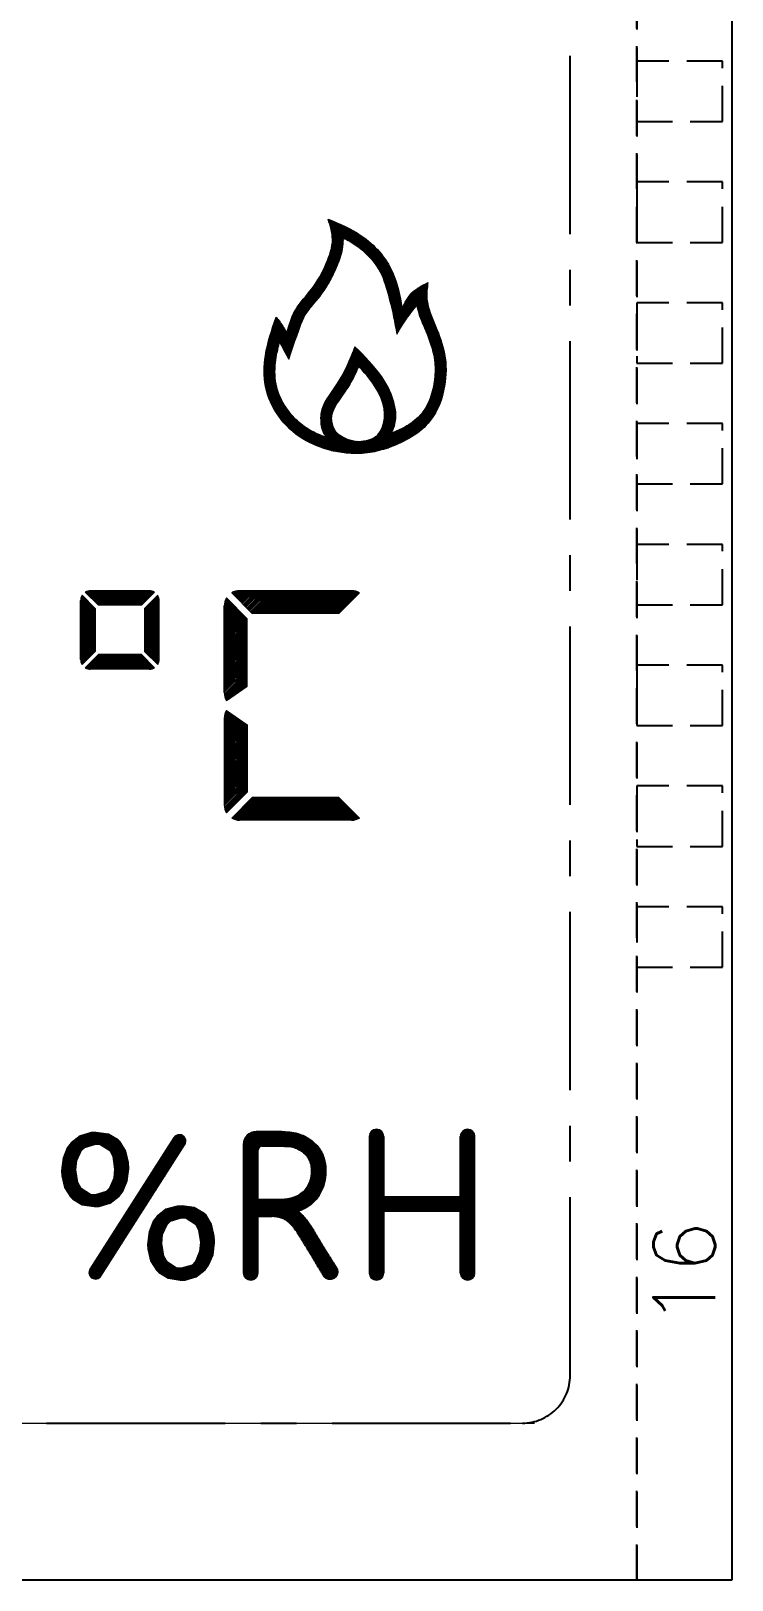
# Model space of a CAD drawing. Header units: millimetres. Extents: x 113.7 to 168.5, y -14.1 to 49.5.
# Drawn here: x 153.73 to 168.46, y -14.11 to 18.46 of the extents above; entities that cross this region are included whole.
import ezdxf
from ezdxf.enums import TextEntityAlignment as Align

# ---------------------------------------------------------------- set-up
doc = ezdxf.new("R2010")
doc.units = ezdxf.units.MM
doc.header["$LTSCALE"] = 3
for name, pattern in [('CENTER', [2, 1.25, -0.25, 0.25, -0.25]), ('DASHED2', [0.375, 0.25, -0.125]), ('HIDDEN', [0.375, 0.25, -0.125])]:
    doc.linetypes.add(name, pattern=pattern)
doc.layers.get('0').update_dxf_attribs({"linetype": 'CONTINUOUS'})
doc.layers.add('05___PRT_ALL_DTM_CSYS', color=7, linetype='CONTINUOUS')
doc.styles.add('ROMANS', font='romans.shx')

msp = doc.modelspace()

# ---------------------------------------------------------------- hatches: boundary and pattern name
at = {"lineweight": 5}
h = msp.add_hatch(dxfattribs=at)
h.set_pattern_fill('ANSI31', color=256, scale=0.00478)
h.set_pattern_definition([(45, (-11323.769738, 6106.14374), (-0.010731663625, 0.010731663625), [])])
edge = h.paths.add_edge_path()
edge.add_spline(control_points=[(160.04, 9.642), (160.161, 9.621), (160.431, 9.575), (160.843, 9.585), (161.117, 9.664), (161.245, 9.701)], knot_values=[0, 0, 0, 0, 0.367286, 0.820468, 1.220293, 1.220293, 1.220293, 1.220293], degree=3, periodic=0)
edge.add_spline(control_points=[(161.245, 9.701), (161.585, 9.825), (162.15, 10.125), (162.461, 10.957), (162.465, 11.659), (162.245, 12.251), (162.019, 12.738), (162.057, 13.056), (162.071, 13.173)], knot_values=[224.584919, 224.584919, 224.584919, 224.584919, 248.343488, 265.984962, 281.38619, 295.322468, 308.811535, 316.764535, 316.764535, 316.764535, 316.764535], degree=3, periodic=0)
edge.add_spline(control_points=[(162.071, 13.173), (161.95, 13.111), (161.712, 12.988), (161.589, 12.751), (161.529, 12.635)], knot_values=[206.875876, 206.875876, 206.875876, 206.875876, 215.928971, 224.584919, 224.584919, 224.584919, 224.584919], degree=3, periodic=0)
edge.add_spline(control_points=[(161.529, 12.635), (161.483, 12.894), (161.376, 13.488), (160.769, 14.175), (160.216, 14.406), (159.976, 14.506)], knot_values=[148.583734, 148.583734, 148.583734, 148.583734, 166.288234, 189.224309, 206.875876, 206.875876, 206.875876, 206.875876], degree=3, periodic=0)
edge.add_spline(control_points=[(159.976, 14.506), (160.021, 14.365), (160.119, 14.053), (159.936, 13.534), (159.669, 13.038), (159.253, 12.629), (159.155, 12.275), (159.108, 12.105)], knot_values=[88.305217, 88.305217, 88.305217, 88.305217, 98.17153, 110.039826, 124.026014, 136.73617, 148.583734, 148.583734, 148.583734, 148.583734], degree=3, periodic=0)
edge.add_spline(control_points=[(159.108, 12.105), (159.086, 12.147), (159.024, 12.269), (158.939, 12.376), (158.883, 12.446)], knot_values=[79.011215, 79.011215, 79.011215, 79.011215, 82.230775, 88.305217, 88.305217, 88.305217, 88.305217], degree=3, periodic=0)
edge.add_spline(control_points=[(158.883, 12.446), (158.794, 12.181), (158.634, 11.709), (158.6, 10.747), (159.201, 9.928), (159.84, 9.696), (160.04, 9.642)], knot_values=[0, 0, 0, 0, 19.023137, 33.74056, 64.192433, 79.011215, 79.011215, 79.011215, 79.011215], degree=3, periodic=0)
edge = h.paths.add_edge_path(flags=16)
edge.add_spline(control_points=[(161.077, 10.049), (161.058, 10.023), (161.01, 9.954), (160.746, 9.782), (160.377, 9.836), (160.186, 9.992), (160.168, 10.006)], knot_values=[0, 0, 0, 0, 0.09705, 0.250502, 0.924728, 0.991942, 0.991942, 0.991942, 0.991942], degree=3, periodic=0)
edge.add_spline(control_points=[(160.168, 10.006), (160.132, 10.039), (160.118, 10.059), (160.091, 10.111), (160.078, 10.142), (160.054, 10.211), (160.046, 10.25), (160.042, 10.323), (160.045, 10.362), (160.069, 10.467), (160.097, 10.53), (160.195, 10.697), (160.281, 10.805), (160.425, 11.025), (160.477, 11.119), (160.558, 11.28), (160.589, 11.347), (160.619, 11.415)], knot_values=[375.434946, 375.434946, 375.434946, 375.434946, 380.72773, 380.72773, 383.48851, 383.48851, 387.636051, 387.636051, 391.783591, 391.783591, 398.178534, 398.178534, 407.547351, 407.547351, 414.283528, 414.283528, 419.057382, 419.057382, 419.057382, 419.057382], degree=3, periodic=0)
edge.add_spline(control_points=[(160.619, 11.415), (160.662, 11.369), (160.703, 11.323), (160.866, 11.135), (160.975, 10.985), (161.106, 10.718), (161.143, 10.606), (161.164, 10.435), (161.166, 10.378), (161.156, 10.27), (161.146, 10.221), (161.115, 10.133), (161.097, 10.093), (161.077, 10.049)], knot_values=[318.699261, 318.699261, 318.699261, 318.699261, 323.121319, 323.121319, 336.7465, 336.7465, 346.465308, 346.465308, 351.324712, 351.324712, 356.184117, 356.184117, 359.706138, 359.706138, 359.706138, 359.706138], degree=3, periodic=0)
edge = h.paths.add_edge_path(flags=16)
edge.add_spline(control_points=[(159.936, 9.93), (159.904, 9.939), (159.871, 9.948), (159.839, 9.957)], knot_values=[0, 0, 0, 0, 0.105715, 0.105715, 0.105715, 0.105715], degree=3, periodic=0)
edge.add_spline(control_points=[(159.839, 9.957), (159.763, 9.988), (159.695, 10.017), (159.523, 10.108), (159.424, 10.178), (159.239, 10.349), (159.155, 10.447), (158.999, 10.686), (158.934, 10.83), (158.855, 11.142), (158.851, 11.317), (158.887, 11.637), (158.917, 11.777), (158.957, 11.919)], knot_values=[6.990506, 6.990506, 6.990506, 6.990506, 12.582174, 12.582174, 22.149096, 22.149096, 31.716019, 31.716019, 43.652066, 43.652066, 57.364323, 57.364323, 67.943476, 67.943476, 67.943476, 67.943476], degree=3, periodic=0)
edge.add_spline(control_points=[(158.957, 11.919), (158.96, 11.914), (158.993, 11.857), (159.035, 11.785), (159.148, 11.562)], knot_values=[87.177646, 87.177646, 87.177646, 87.177646, 87.283774, 88.219881, 88.219881, 88.219881, 88.219881], degree=3, periodic=0)
edge.add_spline(control_points=[(159.148, 11.562), (159.264, 11.924), (159.39, 12.258), (159.457, 12.431), (159.496, 12.502), (159.612, 12.657), (159.686, 12.74), (159.822, 12.907), (159.881, 12.988), (159.984, 13.151), (160.03, 13.235), (160.125, 13.426), (160.172, 13.532), (160.256, 13.768), (160.29, 13.897), (160.296, 14.062), (160.296, 14.088), (160.295, 14.113)], knot_values=[88.720245, 88.720245, 88.720245, 88.720245, 95.842972, 95.842972, 103.494229, 103.494229, 111.145486, 111.145486, 117.118597, 117.118597, 123.091709, 123.091709, 130.494024, 130.494024, 137.89634, 137.89634, 139.254226, 139.254226, 139.254226, 139.254226], degree=3, periodic=0)
edge.add_spline(control_points=[(160.295, 14.113), (160.387, 14.067), (160.474, 14.017), (160.749, 13.826), (160.921, 13.647), (161.121, 13.315), (161.175, 13.174), (161.33, 12.569), (161.381, 12.336), (161.418, 12.088)], knot_values=[159.066889, 159.066889, 159.066889, 159.066889, 166.621217, 166.621217, 184.658701, 184.658701, 196.788224, 196.788224, 204.904735, 204.904735, 204.904735, 204.904735], degree=3, periodic=0)
edge.add_spline(control_points=[(161.418, 12.088), (161.562, 12.359), (161.74, 12.564), (161.839, 12.697)], knot_values=[207.986729, 207.986729, 207.986729, 207.986729, 214.729959, 214.729959, 214.729959, 214.729959], degree=3, periodic=0)
edge.add_spline(control_points=[(161.839, 12.697), (161.843, 12.674), (161.848, 12.651), (161.871, 12.557), (161.893, 12.489), (161.965, 12.296), (162.018, 12.182), (162.106, 11.96), (162.144, 11.852), (162.206, 11.613), (162.223, 11.482), (162.224, 11.21), (162.208, 11.07), (162.145, 10.798), (162.097, 10.668), (161.962, 10.428), (161.871, 10.329), (161.657, 10.169), (161.549, 10.107), (161.31, 10.008)], knot_values=[234.50462, 234.50462, 234.50462, 234.50462, 235.821207, 235.821207, 240.036556, 240.036556, 248.467256, 248.467256, 256.897955, 256.897955, 267.384366, 267.384366, 277.870778, 277.870778, 288.357189, 288.357189, 300.484968, 300.484968, 309.681611, 309.681611, 309.681611, 309.681611], degree=3, periodic=0)
edge.add_spline(control_points=[(161.31, 10.008), (161.42, 10.234), (161.392, 10.695), (161.092, 11.27), (160.739, 11.624), (160.54, 11.824)], knot_values=[324.781302, 324.781302, 324.781302, 324.781302, 333.782141, 348.5084, 367.683603, 367.683603, 367.683603, 367.683603], degree=3, periodic=0)
edge.add_spline(control_points=[(160.54, 11.824), (160.433, 11.557), (160.251, 11.104), (159.865, 10.662), (159.802, 10.323), (159.846, 10.036), (159.936, 9.93)], knot_values=[367.683603, 367.683603, 367.683603, 367.683603, 387.132103, 400.763026, 406.459063, 409.81574, 409.81574, 409.81574, 409.81574], degree=3, periodic=0)
h = msp.add_hatch(dxfattribs=at)
h.set_pattern_fill('ANSI31', color=256, scale=0.005747)
h.set_pattern_definition([(45, (-13550.494174, -1455.34495), (-0.012903455148, 0.012903455148), [])])
h.paths.add_polyline_path([(154.98, 6.694, 0.136063), (154.875, 6.665), (155.15, 6.389), (156.052, 6.389), (156.327, 6.665, 0.136063), (156.222, 6.694)])
h.paths.add_polyline_path([(154.777, 5.249, 0.139094), (154.807, 5.142), (155.082, 5.419), (155.082, 6.321), (154.807, 6.597, 0.139094), (154.777, 6.491)])
h.paths.add_polyline_path([(156.222, 5.046, 0.135967), (156.327, 5.075), (156.052, 5.351), (155.15, 5.351), (154.875, 5.075, 0.136159), (154.98, 5.046)])
h.paths.add_polyline_path([(156.12, 5.419), (156.395, 5.142, 0.139094), (156.426, 5.249), (156.426, 6.491, 0.139094), (156.395, 6.597), (156.12, 6.321)])
h = msp.add_hatch(dxfattribs=at)
h.set_pattern_fill('ANSI31', color=256, scale=0.006897)
h.set_pattern_definition([(45, (-16292.005986, -1747.752519), (-0.015484146177, 0.015484146177), [])])
h.paths.add_polyline_path([(158.115, 6.693, 0.136063), (157.95, 6.647), (158.381, 6.213), (160.203, 6.213), (160.635, 6.647, 0.136063), (160.47, 6.693)])
h.paths.add_polyline_path([(157.795, 4.553, 0.139094), (157.842, 4.385), (158.274, 4.689), (158.274, 6.106), (157.842, 6.541, 0.139094), (157.795, 6.373)])
h.paths.add_polyline_path([(158.274, 3.874), (157.842, 4.177, 0.139094), (157.795, 4.009), (157.795, 2.189, 0.139094), (157.842, 2.022), (158.274, 2.456)])
h.paths.add_polyline_path([(158.381, 2.349), (157.95, 1.915, 0.136063), (158.115, 1.87), (160.47, 1.87, 0.136063), (160.635, 1.915), (160.203, 2.349)])
h = msp.add_hatch(dxfattribs=at)
h.set_pattern_fill('ANSI31', color=256, scale=0.00475)
h.set_pattern_definition([(45, (-11249.229993, 6037.522934), (-0.010664054144, 0.010664054144), [])])
h.paths.add_polyline_path([(155.757, -5.714), (155.788, -5.457), (155.783, -5.331), (155.725, -5.089), (155.61, -4.895), (155.562, -4.853), (155.363, -4.732), (155.105, -4.695), (154.995, -4.7), (154.764, -4.769), (154.575, -4.916), (154.496, -5.021), (154.406, -5.236), (154.375, -5.504), (154.38, -5.609), (154.438, -5.856), (154.564, -6.051), (154.611, -6.098), (154.811, -6.219), (155.063, -6.255), (155.168, -6.25), (155.399, -6.182), (155.589, -6.035), (155.662, -5.935)])
h.paths.add_polyline_path([(155.473, -5.657), (155.384, -5.867), (155.315, -5.935), (155.084, -6.009), (154.984, -5.998), (154.785, -5.872), (154.716, -5.746), (154.674, -5.483), (154.695, -5.289), (154.79, -5.084), (154.863, -5.01), (155.095, -4.942), (155.189, -4.952), (155.389, -5.079), (155.452, -5.205), (155.489, -5.467)], flags=16)
h.paths.add_polyline_path([(156.967, -4.953, 1), (156.735, -4.806), (154.972, -7.568, 1), (155.203, -7.716)])
h.paths.add_polyline_path([(156.382, -6.46), (156.303, -6.565), (156.214, -6.786), (156.182, -7.049), (156.188, -7.154), (156.245, -7.396), (156.371, -7.595), (156.419, -7.643), (156.618, -7.763), (156.871, -7.805), (156.97, -7.8), (157.202, -7.732), (157.391, -7.585), (157.464, -7.485), (157.559, -7.269), (157.59, -7.007), (157.585, -6.875), (157.527, -6.628), (157.412, -6.439), (157.364, -6.397), (157.165, -6.276), (156.913, -6.24), (156.802, -6.245), (156.566, -6.313)])
h.paths.add_polyline_path([(156.666, -6.56), (156.897, -6.492), (156.991, -6.502), (157.191, -6.628), (157.254, -6.749), (157.296, -7.012), (157.275, -7.201), (157.191, -7.411), (157.117, -7.485), (156.886, -7.553), (156.786, -7.543), (156.592, -7.417), (156.524, -7.296), (156.482, -7.033), (156.497, -6.844), (156.592, -6.634)], flags=16)
h = msp.add_hatch(dxfattribs=at)
h.set_pattern_fill('ANSI31', color=256, scale=0.005)
h.set_pattern_definition([(45, (-11849.715191, 6355.573201), (-0.011225320151, 0.011225320151), [])])
edge = h.paths.add_edge_path()
edge.add_spline(control_points=[(159.353, -6.355), (159.385, -6.344), (159.417, -6.331), (159.538, -6.274), (159.625, -6.212), (159.787, -6.038), (159.847, -5.925), (159.908, -5.736), (159.922, -5.661), (159.934, -5.512), (159.932, -5.438), (159.909, -5.279), (159.885, -5.194), (159.797, -5.028), (159.739, -4.96), (159.623, -4.855), (159.564, -4.814), (159.435, -4.747), (159.364, -4.721), (159.18, -4.68), (159.081, -4.68), (159.003, -4.678)], knot_values=[0, 0, 0, 0, 0.06526, 0.06526, 0.254735, 0.254735, 0.496834, 0.496834, 0.652235, 0.652235, 0.807636, 0.807636, 0.963038, 0.963038, 1.118439, 1.118439, 1.256164, 1.256164, 1.393888, 1.393888, 1.625461, 1.625461, 1.625461, 1.625461], degree=3, periodic=0)
edge.add_line((159.003, -4.678), (158.464, -4.678))
edge.add_arc((158.464, -4.948), 0.27, 90, 180)
edge.add_line((158.194, -4.948), (158.194, -7.648))
edge.add_arc((158.349, -7.648), 0.155, 180, 360)
edge.add_line((158.504, -7.648), (158.504, -6.464))
edge.add_line((158.504, -6.464), (158.869, -6.464))
edge.add_spline(control_points=[(158.802, -6.464), (158.828, -6.466), (158.937, -6.471), (159.099, -6.531), (159.269, -6.704), (159.352, -6.838), (159.405, -6.923)], knot_values=[4.852556, 4.852556, 4.852556, 4.852556, 4.930181, 5.178747, 5.346952, 5.649164, 5.649164, 5.649164, 5.649164], degree=3, periodic=0)
edge.add_spline(control_points=[(159.405, -6.923), (159.562, -7.185), (159.718, -7.447), (159.875, -7.709)], knot_values=[3.959267, 3.959267, 3.959267, 3.959267, 4.852556, 4.852556, 4.852556, 4.852556], degree=3, periodic=0)
edge.add_spline(control_points=[(159.875, -7.709), (159.924, -7.791), (160.017, -7.815), (160.099, -7.765)], knot_values=[2.388471, 2.388471, 2.388471, 2.388471, 3.959267, 3.959267, 3.959267, 3.959267], weights=[1, 0.804738, 0.804738, 1], degree=3, periodic=0)
edge.add_spline(control_points=[(160.099, -7.765), (160.181, -7.716), (160.205, -7.623), (160.155, -7.541)], knot_values=[0.817675, 0.817675, 0.817675, 0.817675, 2.388471, 2.388471, 2.388471, 2.388471], weights=[1, 0.804738, 0.804738, 1], degree=3, periodic=0)
edge.add_spline(control_points=[(160.155, -7.541), (159.959, -7.229), (159.815, -6.993), (159.673, -6.756)], knot_values=[0, 0, 0, 0, 0.817675, 0.817675, 0.817675, 0.817675], degree=3, periodic=0)
edge.add_spline(control_points=[(159.673, -6.756), (159.629, -6.692), (159.592, -6.637), (159.51, -6.521), (159.465, -6.462), (159.388, -6.385), (159.371, -6.37), (159.353, -6.355)], knot_values=[0.375741, 0.375741, 0.375741, 0.375741, 0.572438, 0.572438, 0.751931, 0.751931, 0.796608, 0.796608, 0.796608, 0.796608], degree=3, periodic=0)
edge = h.paths.add_edge_path(flags=16)
edge.add_spline(control_points=[(158.996, -4.988), (159.084, -4.99), (159.251, -4.993), (159.451, -5.102), (159.599, -5.274), (159.634, -5.501), (159.594, -5.746), (159.469, -5.954), (159.247, -6.083), (159.081, -6.097), (158.99, -6.105)], knot_values=[0, 0, 0, 0, 0.261402, 0.494013, 0.659005, 0.924759, 1.149342, 1.397908, 1.623646, 1.892774, 1.892774, 1.892774, 1.892774], degree=3, periodic=0)
edge.add_line((158.99, -6.105), (158.504, -6.105))
edge.add_line((158.504, -6.105), (158.504, -5.068))
edge.add_arc((158.584, -5.068), 0.08, 90, 180, ccw=False)
edge.add_line((158.584, -4.988), (159.07, -4.988))
h.paths.add_polyline_path([(161.148, -6.351), (162.751, -6.351), (162.751, -7.648, 1), (163.061, -7.648), (163.061, -4.783, 1), (162.751, -4.783), (162.751, -6.041), (161.148, -6.041), (161.148, -4.783, 1), (160.838, -4.783), (160.838, -7.648, 1), (161.148, -7.648)])

# ---------------------------------------------------------------- linework, layer by layer
at = {"linetype": 'DASHED2'}
for p, q in [((166.461, -14.107), (166.461, 48.493)), ((166.461, 48.493), (166.461, -14.107))]:
    msp.add_line(p, q, dxfattribs=at)
at = {"lineweight": 5}
for p, q in [((154.807, 6.597), (155.082, 6.321)), ((154.807, 6.597), (155.082, 6.321)), ((154.875, 6.665), (155.15, 6.389)), ((154.875, 6.665), (155.15, 6.389)), ((156.222, 6.694), (154.98, 6.694)), ((156.222, 6.694), (154.98, 6.694)), ((156.327, 6.665), (156.052, 6.389)), ((156.327, 6.665), (156.052, 6.389)), ((156.395, 6.597), (156.12, 6.321)), ((156.395, 6.597), (156.12, 6.321)), ((157.842, 6.541), (158.274, 6.106)), ((157.842, 6.541), (158.274, 6.106)), ((157.95, 6.647), (158.381, 6.213)), ((157.95, 6.647), (158.381, 6.213)), ((160.47, 6.693), (158.115, 6.693)), ((160.47, 6.693), (158.115, 6.693)), ((160.47, 6.693), (158.115, 6.693)), ((160.47, 6.693), (158.115, 6.693)), ((160.635, 6.647), (160.203, 6.213)), ((160.635, 6.647), (160.203, 6.213)), ((154.777, 5.249), (154.777, 6.491)), ((154.777, 5.249), (154.777, 6.491)), ((155.082, 6.321), (155.082, 5.419)), ((155.082, 6.321), (155.082, 5.419)), ((156.052, 6.389), (155.15, 6.389)), ((156.052, 6.389), (155.15, 6.389)), ((156.12, 6.321), (156.12, 5.419)), ((156.12, 6.321), (156.12, 5.419)), ((156.426, 5.249), (156.426, 6.491)), ((156.426, 5.249), (156.426, 6.491)), ((157.795, 4.553), (157.795, 6.373)), ((157.795, 4.553), (157.795, 6.373)), ((160.203, 6.213), (158.381, 6.213)), ((160.203, 6.213), (158.381, 6.213)), ((158.274, 4.689), (158.274, 6.106)), ((158.274, 4.689), (158.274, 6.106)), ((154.807, 5.142), (155.082, 5.419)), ((154.807, 5.142), (155.082, 5.419)), ((154.875, 5.075), (155.15, 5.351)), ((154.875, 5.075), (155.15, 5.351)), ((156.052, 5.351), (155.15, 5.351)), ((156.052, 5.351), (155.15, 5.351)), ((156.327, 5.075), (156.052, 5.351)), ((156.327, 5.075), (156.052, 5.351)), ((156.395, 5.142), (156.12, 5.419)), ((156.395, 5.142), (156.12, 5.419)), ((156.222, 5.046), (154.98, 5.046)), ((156.222, 5.046), (154.98, 5.046)), ((157.842, 4.385), (158.274, 4.689)), ((157.842, 4.385), (158.274, 4.689)), ((157.795, 4.009), (157.795, 2.189)), ((157.795, 4.009), (157.795, 2.189)), ((157.842, 4.177), (158.274, 3.874)), ((157.842, 4.177), (158.274, 3.874)), ((158.274, 3.874), (158.274, 2.456)), ((158.274, 3.874), (158.274, 2.456)), ((157.842, 2.022), (158.274, 2.456)), ((157.842, 2.022), (158.274, 2.456)), ((157.95, 1.915), (158.381, 2.349)), ((157.95, 1.915), (158.381, 2.349)), ((160.203, 2.349), (158.381, 2.349)), ((160.203, 2.349), (158.381, 2.349)), ((160.635, 1.915), (160.203, 2.349)), ((160.635, 1.915), (160.203, 2.349)), ((160.47, 1.87), (158.115, 1.87)), ((160.47, 1.87), (158.115, 1.87)), ((160.47, 1.87), (158.115, 1.87)), ((160.47, 1.87), (158.115, 1.87)), ((161.148, -6.041), (162.751, -6.041)), ((161.148, -6.351), (162.751, -6.351))]:
    msp.add_line(p, q, dxfattribs=at)
at = {"color": 7, "linetype": 'Continuous', "lineweight": 5}
msp.add_line((117.811, -10.807), (164.311, -10.807), dxfattribs=at)
msp.add_lwpolyline([(168.461, -14.107), (113.661, -14.107), (113.661, 48.493), (168.461, 48.493)], close=True)
at = {"linetype": 'CENTER'}
msp.add_lwpolyline([(165.061, -9.807), (165.061, 44.193, 0.414214), (164.061, 45.193), (118.061, 45.193, 0.414214), (117.061, 44.193), (117.061, -9.807, 0.414214), (118.061, -10.807), (164.061, -10.807, 0.414214)], format="xyb", close=True, dxfattribs=at)
at = {"linetype": 'HIDDEN'}
for points in [[(168.261, 16.558), (168.261, 17.828), (166.461, 17.828), (166.461, 16.558)], [(168.261, 14.018), (168.261, 15.288), (166.461, 15.288), (166.461, 14.018)], [(168.261, 11.478), (168.261, 12.748), (166.461, 12.748), (166.461, 11.478)], [(168.261, 8.938), (168.261, 10.208), (166.461, 10.208), (166.461, 8.938)], [(168.261, 6.398), (168.261, 7.668), (166.461, 7.668), (166.461, 6.398)], [(168.261, 3.858), (168.261, 5.128), (166.461, 5.128), (166.461, 3.858)], [(168.261, 1.318), (168.261, 2.588), (166.461, 2.588), (166.461, 1.318)], [(168.261, -1.222), (168.261, 0.048), (166.461, 0.048), (166.461, -1.222)]]:
    msp.add_lwpolyline(points, close=True, dxfattribs=at)
at = {"lineweight": 5}
for centre, radius, start, end in [((154.98, 6.491), 0.204, 148.3253, 180), ((154.98, 6.491), 0.204, 148.3253, 180), ((154.98, 6.491), 0.204, 90, 120.993), ((154.98, 6.491), 0.204, 90, 120.993), ((156.222, 6.49), 0.204, 59.007, 90), ((156.222, 6.49), 0.204, 59.007, 90), ((156.222, 6.491), 0.204, 0, 31.6747), ((156.222, 6.491), 0.204, 0, 31.6747), ((158.115, 6.373), 0.32, 148.3253, 180), ((158.115, 6.373), 0.32, 148.3253, 180), ((158.115, 6.373), 0.32, 90, 120.993), ((158.115, 6.373), 0.32, 90, 120.993), ((160.47, 6.373), 0.32, 59.007, 90), ((160.47, 6.373), 0.32, 59.007, 90), ((154.98, 5.249), 0.204, 180, 211.6747), ((154.98, 5.249), 0.204, 180, 211.6747), ((156.222, 5.249), 0.204, 328.3253, 0), ((156.222, 5.249), 0.204, 328.3253, 0), ((154.98, 5.249), 0.204, 239.007, 270), ((154.98, 5.249), 0.204, 239.007, 270), ((156.222, 5.249), 0.204, 270, 300.993), ((156.222, 5.249), 0.204, 270, 300.993), ((158.115, 4.553), 0.32, 180, 211.6747), ((158.115, 4.553), 0.32, 180, 211.6747), ((158.115, 4.009), 0.32, 148.3253, 180), ((158.115, 4.009), 0.32, 148.3253, 180), ((158.115, 2.189), 0.32, 180, 211.6747), ((158.115, 2.189), 0.32, 180, 211.6747), ((158.115, 2.189), 0.32, 239.007, 270), ((158.115, 2.189), 0.32, 239.007, 270), ((160.47, 2.189), 0.32, 270, 300.993), ((160.47, 2.189), 0.32, 270, 300.993), ((156.851, -4.88), 0.137, 327.4455, 147.4455), ((160.993, -4.783), 0.155, 0, 180), ((162.906, -4.783), 0.155, 0, 180), ((155.088, -7.642), 0.137, 147.4455, 327.4455), ((158.349, -7.648), 0.155, 180, 0), ((160.993, -7.648), 0.155, 180, 0), ((162.906, -7.648), 0.155, 180, 0)]:
    msp.add_arc(centre, radius, start, end, dxfattribs=at)
for points, knots in [([(159.108, 12.105), (159.155, 12.275), (159.253, 12.629), (159.669, 13.038), (159.936, 13.534), (160.119, 14.053), (160.021, 14.365), (159.976, 14.506)], [88.305217, 88.305217, 88.305217, 88.305217, 100.15278, 112.862936, 126.849125, 138.717421, 148.583734, 148.583734, 148.583734, 148.583734]), ([(159.976, 14.506), (160.216, 14.406), (160.769, 14.175), (161.376, 13.488), (161.483, 12.894), (161.529, 12.635)], [148.583734, 148.583734, 148.583734, 148.583734, 166.235301, 189.171376, 206.875876, 206.875876, 206.875876, 206.875876]), ([(159.148, 11.562), (159.264, 11.924), (159.39, 12.258), (159.457, 12.431), (159.496, 12.502), (159.612, 12.657), (159.686, 12.74), (159.822, 12.907), (159.881, 12.988), (159.984, 13.151), (160.03, 13.235), (160.125, 13.426), (160.172, 13.532), (160.256, 13.768), (160.29, 13.897), (160.296, 14.062), (160.296, 14.088), (160.295, 14.113)], [88.720245, 88.720245, 88.720245, 88.720245, 95.842972, 95.842972, 103.494229, 103.494229, 111.145486, 111.145486, 117.118597, 117.118597, 123.091709, 123.091709, 130.494024, 130.494024, 137.89634, 137.89634, 139.254226, 139.254226, 139.254226, 139.254226]), ([(160.295, 14.113), (160.387, 14.067), (160.474, 14.017), (160.749, 13.826), (160.921, 13.647), (161.121, 13.315), (161.175, 13.174), (161.33, 12.569), (161.381, 12.336), (161.418, 12.088)], [159.066889, 159.066889, 159.066889, 159.066889, 166.621217, 166.621217, 184.658701, 184.658701, 196.788224, 196.788224, 204.904735, 204.904735, 204.904735, 204.904735]), ([(162.071, 13.173), (162.057, 13.056), (162.019, 12.738), (162.245, 12.251), (162.465, 11.659), (162.461, 10.957), (162.15, 10.125), (161.585, 9.825), (161.245, 9.701)], [224.584919, 224.584919, 224.584919, 224.584919, 232.537919, 246.026986, 259.963264, 275.364492, 293.005966, 316.764535, 316.764535, 316.764535, 316.764535]), ([(161.529, 12.635), (161.589, 12.751), (161.712, 12.988), (161.95, 13.111), (162.071, 13.173)], [206.875876, 206.875876, 206.875876, 206.875876, 215.531824, 224.584919, 224.584919, 224.584919, 224.584919]), ([(160.04, 9.642), (159.84, 9.696), (159.201, 9.928), (158.6, 10.747), (158.634, 11.709), (158.794, 12.181), (158.883, 12.446)], [0, 0, 0, 0, 14.818781, 45.270655, 59.988078, 79.011215, 79.011215, 79.011215, 79.011215]), ([(158.883, 12.446), (158.939, 12.376), (159.024, 12.269), (159.086, 12.147), (159.108, 12.105)], [79.011215, 79.011215, 79.011215, 79.011215, 85.085656, 88.305217, 88.305217, 88.305217, 88.305217]), ([(161.839, 12.697), (161.843, 12.674), (161.848, 12.651), (161.871, 12.557), (161.893, 12.489), (161.965, 12.296), (162.018, 12.182), (162.106, 11.96), (162.144, 11.852), (162.206, 11.613), (162.223, 11.482), (162.224, 11.21), (162.208, 11.07), (162.145, 10.798), (162.097, 10.668), (161.962, 10.428), (161.871, 10.329), (161.657, 10.169), (161.549, 10.107), (161.31, 10.008)], [234.50462, 234.50462, 234.50462, 234.50462, 235.821207, 235.821207, 240.036556, 240.036556, 248.467256, 248.467256, 256.897955, 256.897955, 267.384366, 267.384366, 277.870778, 277.870778, 288.357189, 288.357189, 300.484968, 300.484968, 309.681611, 309.681611, 309.681611, 309.681611]), ([(159.839, 9.957), (159.763, 9.988), (159.695, 10.017), (159.523, 10.108), (159.424, 10.178), (159.239, 10.349), (159.155, 10.447), (158.999, 10.686), (158.934, 10.83), (158.855, 11.142), (158.851, 11.317), (158.887, 11.637), (158.917, 11.777), (158.957, 11.919)], [6.990506, 6.990506, 6.990506, 6.990506, 12.582174, 12.582174, 22.149096, 22.149096, 31.716019, 31.716019, 43.652066, 43.652066, 57.364323, 57.364323, 67.943476, 67.943476, 67.943476, 67.943476]), ([(158.957, 11.919), (158.96, 11.914), (158.993, 11.857), (159.035, 11.785), (159.148, 11.562)], [87.177646, 87.177646, 87.177646, 87.177646, 87.283774, 88.219881, 88.219881, 88.219881, 88.219881]), ([(160.54, 11.824), (160.433, 11.557), (160.251, 11.104), (159.865, 10.662), (159.802, 10.323), (159.846, 10.036), (159.936, 9.93)], [367.683603, 367.683603, 367.683603, 367.683603, 387.132103, 400.763026, 406.459063, 409.81574, 409.81574, 409.81574, 409.81574]), ([(161.31, 10.008), (161.42, 10.234), (161.392, 10.695), (161.092, 11.27), (160.739, 11.624), (160.54, 11.824)], [324.781302, 324.781302, 324.781302, 324.781302, 333.782141, 348.5084, 367.683603, 367.683603, 367.683603, 367.683603]), ([(160.619, 11.415), (160.589, 11.347), (160.558, 11.28), (160.477, 11.119), (160.425, 11.025), (160.281, 10.805), (160.195, 10.697), (160.097, 10.53), (160.069, 10.467), (160.045, 10.362), (160.042, 10.323), (160.046, 10.25), (160.054, 10.211), (160.078, 10.142), (160.091, 10.111), (160.118, 10.059), (160.132, 10.039), (160.168, 10.006)], [375.434946, 375.434946, 375.434946, 375.434946, 380.208801, 380.208801, 386.944977, 386.944977, 396.313795, 396.313795, 402.708737, 402.708737, 406.856278, 406.856278, 411.003818, 411.003818, 413.764598, 413.764598, 419.057382, 419.057382, 419.057382, 419.057382]), ([(161.077, 10.049), (161.097, 10.093), (161.115, 10.133), (161.146, 10.221), (161.156, 10.27), (161.166, 10.378), (161.164, 10.435), (161.143, 10.606), (161.106, 10.718), (160.975, 10.985), (160.866, 11.135), (160.703, 11.323), (160.662, 11.369), (160.619, 11.415)], [318.699261, 318.699261, 318.699261, 318.699261, 322.221282, 322.221282, 327.080686, 327.080686, 331.94009, 331.94009, 341.658899, 341.658899, 355.28408, 355.28408, 359.706138, 359.706138, 359.706138, 359.706138]), ([(160.168, 10.006), (160.186, 9.992), (160.377, 9.836), (160.746, 9.782), (161.01, 9.954), (161.058, 10.023), (161.077, 10.049)], [0, 0, 0, 0, 0.067214, 0.7414405, 0.894892, 0.9919422, 0.9919422, 0.9919422, 0.9919422]), ([(160.638, 9.834), (160.66, 9.836), (160.718, 9.841), (160.775, 9.85), (160.811, 9.857)], [0.8494785, 0.8494785, 0.8494785, 0.8494785, 0.9161536, 1.0324651, 1.0324651, 1.0324651, 1.0324651]), ([(160.04, 9.642), (160.161, 9.621), (160.431, 9.575), (160.843, 9.585), (161.117, 9.664), (161.245, 9.701)], [0, 0, 0, 0, 0.367286, 0.820468, 1.220293, 1.220293, 1.220293, 1.220293]), ([(159.003, -4.678), (159.081, -4.68), (159.18, -4.68), (159.364, -4.721), (159.435, -4.747), (159.564, -4.814), (159.623, -4.855), (159.739, -4.96), (159.797, -5.028), (159.885, -5.194), (159.909, -5.279), (159.932, -5.438), (159.934, -5.512), (159.922, -5.661), (159.908, -5.736), (159.847, -5.925), (159.787, -6.038), (159.625, -6.212), (159.538, -6.274), (159.417, -6.331), (159.385, -6.344), (159.353, -6.355)], [0, 0, 0, 0, 0.231573, 0.231573, 0.369297, 0.369297, 0.507022, 0.507022, 0.662423, 0.662423, 0.817825, 0.817825, 0.973226, 0.973226, 1.128627, 1.128627, 1.370726, 1.370726, 1.560201, 1.560201, 1.625461, 1.625461, 1.625461, 1.625461]), ([(158.996, -4.988), (159.084, -4.99), (159.251, -4.993), (159.451, -5.102), (159.599, -5.274), (159.634, -5.501), (159.594, -5.746), (159.469, -5.954), (159.247, -6.083), (159.081, -6.097), (158.99, -6.105)], [0, 0, 0, 0, 0.261402, 0.494013, 0.659005, 0.924759, 1.149342, 1.397908, 1.623646, 1.892774, 1.892774, 1.892774, 1.892774]), ([(159.353, -6.355), (159.371, -6.37), (159.388, -6.385), (159.465, -6.462), (159.51, -6.521), (159.592, -6.637), (159.629, -6.692), (159.673, -6.756)], [0.3757411, 0.3757411, 0.3757411, 0.3757411, 0.4204182, 0.4204182, 0.599911, 0.599911, 0.7966082, 0.7966082, 0.7966082, 0.7966082])]:
    msp.add_open_spline(points, degree=3, knots=knots, dxfattribs=at)
for points in [[(161.418, 12.088), (161.562, 12.359), (161.74, 12.564), (161.839, 12.697)], [(159.839, 9.957), (159.871, 9.948), (159.904, 9.939), (159.936, 9.93)]]:
    msp.add_open_spline(points, degree=3, dxfattribs=at)
msp.add_rational_spline([(159.673, -6.756), (159.815, -6.993), (159.959, -7.229), (160.155, -7.541), (160.205, -7.623), (160.181, -7.716), (160.099, -7.765), (160.017, -7.815), (159.924, -7.791), (159.875, -7.709), (159.718, -7.447), (159.562, -7.185), (159.405, -6.923), (159.352, -6.838), (159.269, -6.704), (159.099, -6.531), (158.937, -6.471), (158.828, -6.466), (158.802, -6.464)], [1, 1, 1, 1, 0.804737854375, 0.804737854375, 1, 0.804737854375, 0.804737854375, 1, 1, 1, 1, 1, 1, 1, 1, 1, 1], degree=3, knots=[0, 0, 0, 0, 0.817675, 0.817675, 0.817675, 2.388471, 2.388471, 2.388471, 3.959267, 3.959267, 3.959267, 4.852556, 4.852556, 4.852556, 5.154768, 5.322973, 5.57154, 5.649164, 5.649164, 5.649164, 5.649164], dxfattribs=at)
at = {"layer": '05___PRT_ALL_DTM_CSYS', "color": 7, "lineweight": 5}
for p, q in [((154.764, -4.769), (154.575, -4.916)), ((154.995, -4.7), (154.764, -4.769)), ((156.735, -4.806), (154.972, -7.568)), ((155.105, -4.695), (154.995, -4.7)), ((155.363, -4.732), (155.105, -4.695)), ((155.562, -4.853), (155.363, -4.732)), ((155.61, -4.895), (155.562, -4.853)), ((159.003, -4.678), (158.464, -4.678)), ((160.838, -4.783), (160.838, -7.648)), ((161.148, -4.783), (161.148, -6.041)), ((162.751, -6.041), (162.751, -4.783)), ((163.061, -7.648), (163.061, -4.783)), ((154.496, -5.021), (154.406, -5.236)), ((154.575, -4.916), (154.496, -5.021)), ((154.695, -5.289), (154.79, -5.084)), ((154.79, -5.084), (154.863, -5.01)), ((154.863, -5.01), (155.095, -4.942)), ((155.095, -4.942), (155.189, -4.952)), ((155.189, -4.952), (155.389, -5.079)), ((155.203, -7.716), (156.967, -4.953)), ((155.389, -5.079), (155.452, -5.205)), ((155.452, -5.205), (155.489, -5.467)), ((155.725, -5.089), (155.61, -4.895)), ((155.783, -5.331), (155.725, -5.089)), ((158.194, -4.948), (158.194, -7.648)), ((158.504, -6.105), (158.504, -5.068)), ((158.584, -4.988), (158.996, -4.988)), ((154.406, -5.236), (154.375, -5.504)), ((154.375, -5.504), (154.38, -5.609)), ((154.674, -5.483), (154.695, -5.289)), ((154.716, -5.746), (154.674, -5.483)), ((155.489, -5.467), (155.473, -5.657)), ((155.757, -5.714), (155.788, -5.457)), ((155.788, -5.457), (155.783, -5.331)), ((154.38, -5.609), (154.438, -5.856)), ((154.438, -5.856), (154.564, -6.051)), ((154.785, -5.872), (154.716, -5.746)), ((155.473, -5.657), (155.384, -5.867)), ((155.662, -5.935), (155.757, -5.714)), ((154.564, -6.051), (154.611, -6.098)), ((154.611, -6.098), (154.811, -6.219)), ((154.984, -5.998), (154.785, -5.872)), ((155.084, -6.009), (154.984, -5.998)), ((155.315, -5.935), (155.084, -6.009)), ((155.168, -6.25), (155.399, -6.182)), ((155.384, -5.867), (155.315, -5.935)), ((155.399, -6.182), (155.589, -6.035)), ((155.589, -6.035), (155.662, -5.935)), ((158.99, -6.105), (158.504, -6.105)), ((154.811, -6.219), (155.063, -6.255)), ((155.063, -6.255), (155.168, -6.25)), ((156.382, -6.46), (156.303, -6.565)), ((156.566, -6.313), (156.382, -6.46)), ((156.802, -6.245), (156.566, -6.313)), ((156.666, -6.56), (156.897, -6.492)), ((156.913, -6.24), (156.802, -6.245)), ((156.897, -6.492), (156.991, -6.502)), ((157.165, -6.276), (156.913, -6.24)), ((156.991, -6.502), (157.191, -6.628)), ((157.364, -6.397), (157.165, -6.276)), ((157.412, -6.439), (157.364, -6.397)), ((157.527, -6.628), (157.412, -6.439)), ((158.504, -7.648), (158.504, -6.464)), ((158.504, -6.464), (158.802, -6.464)), ((161.148, -6.351), (161.148, -7.648)), ((162.751, -7.648), (162.751, -6.351)), ((162.751, -6.37), (162.751, -7.648)), ((156.214, -6.786), (156.182, -7.049)), ((156.303, -6.565), (156.214, -6.786)), ((156.497, -6.844), (156.592, -6.634)), ((156.592, -6.634), (156.666, -6.56)), ((157.191, -6.628), (157.254, -6.749)), ((157.254, -6.749), (157.296, -7.012)), ((157.585, -6.875), (157.527, -6.628)), ((156.182, -7.049), (156.188, -7.154)), ((156.188, -7.154), (156.245, -7.396)), ((156.482, -7.033), (156.497, -6.844)), ((156.524, -7.296), (156.482, -7.033)), ((157.296, -7.012), (157.275, -7.201)), ((157.559, -7.269), (157.59, -7.007)), ((157.59, -7.007), (157.585, -6.875)), ((156.245, -7.396), (156.371, -7.595)), ((156.592, -7.417), (156.524, -7.296)), ((156.786, -7.543), (156.592, -7.417)), ((157.117, -7.485), (156.886, -7.553)), ((157.191, -7.411), (157.117, -7.485)), ((157.275, -7.201), (157.191, -7.411)), ((157.391, -7.585), (157.464, -7.485)), ((157.464, -7.485), (157.559, -7.269)), ((156.371, -7.595), (156.419, -7.643)), ((156.419, -7.643), (156.618, -7.763)), ((156.618, -7.763), (156.871, -7.805)), ((156.886, -7.553), (156.786, -7.543)), ((156.871, -7.805), (156.97, -7.8)), ((156.97, -7.8), (157.202, -7.732)), ((157.202, -7.732), (157.391, -7.585))]:
    msp.add_line(p, q, dxfattribs=at)
for centre, radius in [((158.464, -4.948), 0.27), ((158.584, -5.068), 0.08)]:
    msp.add_arc(centre, radius, 90, 180, dxfattribs=at)

# ---------------------------------------------------------------- texts
at = {"style": 'ROMANS'}
msp.add_text('16', height=1.3, rotation=90, dxfattribs=at).set_placement((167.461, -7.665), align=Align.MIDDLE)

doc.saveas('drawing.dxf')
